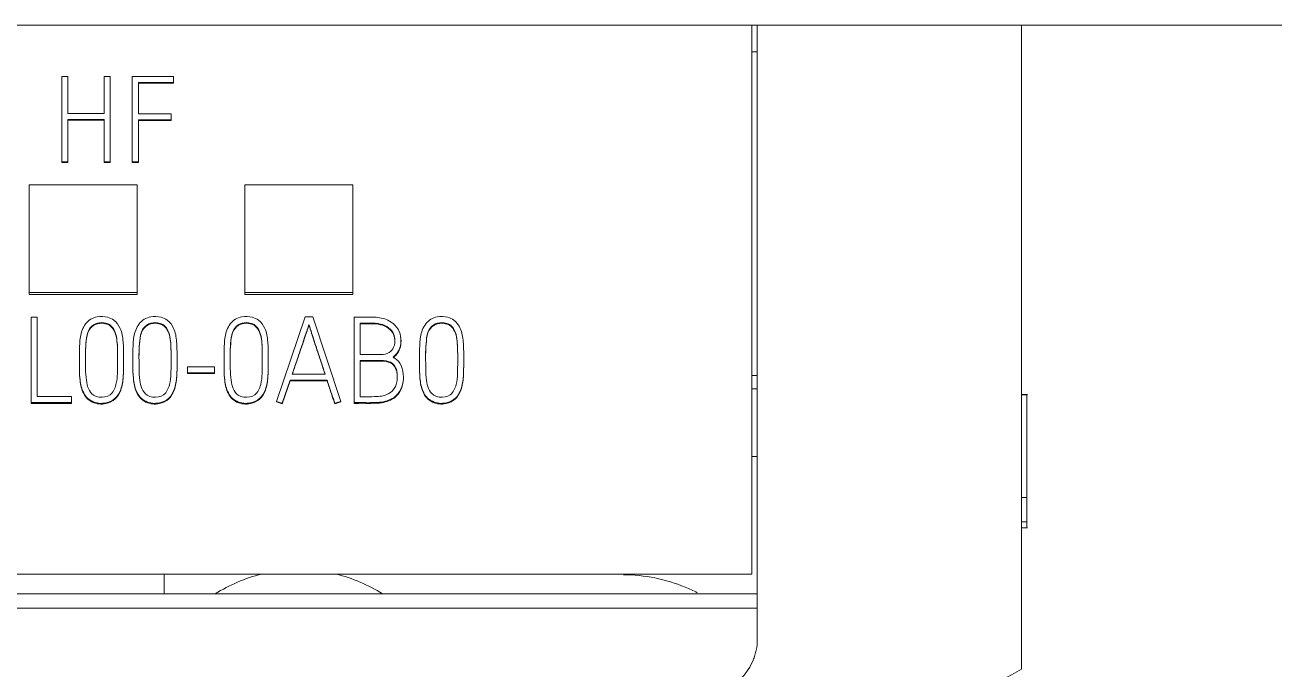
# Model space of a CAD drawing. Header units: millimetres. Extents: x 4137 to 6698, y 1400 to 3585.
# Drawn here: x 5406.17 to 5429.35, y 3360.83 to 3372.78 of the extents above; entities that cross this region are included whole.
import ezdxf

# ---------------------------------------------------------------- set-up
doc = ezdxf.new("R2010")
doc.units = ezdxf.units.MM
doc.layers.add('000-PI-Oprema', color=30, linetype='Continuous', lineweight=5)

msp = doc.modelspace()

# ---------------------------------------------------------------- linework, layer by layer
at = {"layer": '000-PI-Oprema', "color": 0, "linetype": 'ByBlock', "lineweight": 0}
for p, q in [((5419.648, 3372.778), (5394.848, 3372.778)), ((5419.648, 3372.778), (5419.748, 3372.778)), ((5419.648, 3362.595), (5419.648, 3372.778)), ((5424.648, 3372.778), (5419.748, 3372.778)), ((5429.548, 3372.778), (5424.648, 3372.778)), ((5419.748, 3372.278), (5419.648, 3372.278)), ((5406.854, 3371.822), (5406.854, 3370.24)), ((5406.965, 3371.822), (5406.854, 3371.822)), ((5406.965, 3371.136), (5406.965, 3371.822)), ((5407.749, 3371.822), (5407.635, 3371.822)), ((5407.635, 3371.822), (5407.635, 3371.136)), ((5407.749, 3370.24), (5407.749, 3371.822)), ((5408.159, 3371.825), (5408.159, 3370.242)), ((5408.92, 3371.825), (5408.159, 3371.825)), ((5408.92, 3371.712), (5408.92, 3371.825)), ((5408.272, 3371.131), (5408.272, 3371.712)), ((5408.272, 3371.712), (5408.92, 3371.712)), ((5408.272, 3371.7), (5408.92, 3371.7)), ((5408.92, 3371.712), (5408.92, 3371.7)), ((5407.635, 3371.136), (5406.965, 3371.136)), ((5408.88, 3371.131), (5408.272, 3371.131)), ((5408.88, 3371.021), (5408.88, 3371.131)), ((5406.965, 3370.24), (5406.965, 3371.023)), ((5406.965, 3371.023), (5407.635, 3371.023)), ((5406.965, 3371.011), (5407.635, 3371.011)), ((5407.635, 3371.023), (5407.635, 3370.24)), ((5408.272, 3370.242), (5408.272, 3371.021)), ((5408.272, 3371.021), (5408.88, 3371.021)), ((5408.272, 3371.009), (5408.88, 3371.009)), ((5408.88, 3371.021), (5408.88, 3371.009)), ((5406.854, 3370.24), (5406.965, 3370.24)), ((5406.854, 3370.24), (5406.854, 3370.227)), ((5406.854, 3370.227), (5406.965, 3370.227)), ((5406.965, 3370.24), (5406.965, 3370.227)), ((5407.635, 3370.24), (5407.635, 3370.227)), ((5407.635, 3370.24), (5407.749, 3370.24)), ((5407.635, 3370.227), (5407.749, 3370.227)), ((5407.749, 3370.24), (5407.749, 3370.227)), ((5408.159, 3370.242), (5408.272, 3370.242)), ((5408.159, 3370.242), (5408.159, 3370.229)), ((5408.159, 3370.229), (5408.272, 3370.229)), ((5408.272, 3370.242), (5408.272, 3370.229)), ((5406.248, 3369.814), (5406.248, 3367.815)), ((5408.248, 3369.814), (5406.248, 3369.814)), ((5408.248, 3367.815), (5408.248, 3369.814)), ((5410.248, 3369.814), (5410.248, 3367.815)), ((5412.248, 3369.814), (5410.248, 3369.814)), ((5412.248, 3367.815), (5412.248, 3369.814)), ((5406.248, 3367.815), (5406.248, 3367.777)), ((5406.248, 3367.815), (5408.248, 3367.815)), ((5408.248, 3367.815), (5408.248, 3367.777)), ((5410.248, 3367.815), (5410.248, 3367.777)), ((5410.248, 3367.815), (5412.248, 3367.815)), ((5412.248, 3367.815), (5412.248, 3367.777)), ((5406.248, 3367.777), (5408.248, 3367.777)), ((5410.248, 3367.777), (5412.248, 3367.777)), ((5406.284, 3367.359), (5406.284, 3365.774)), ((5406.397, 3367.359), (5406.284, 3367.359)), ((5406.397, 3365.886), (5406.397, 3367.359)), ((5411.364, 3367.363), (5410.833, 3365.798)), ((5411.506, 3367.363), (5411.364, 3367.363)), ((5412.023, 3365.798), (5411.506, 3367.363)), ((5412.274, 3365.774), (5412.274, 3367.359)), ((5411.435, 3367.222), (5411.435, 3367.21)), ((5412.387, 3367.247), (5412.387, 3366.666)), ((5413.142, 3366.911), (5413.142, 3366.931)), ((5407.178, 3366.625), (5407.178, 3366.612)), ((5407.997, 3366.581), (5407.997, 3366.594)), ((5408.17, 3366.625), (5408.17, 3366.612)), ((5408.989, 3366.581), (5408.989, 3366.594)), ((5409.18, 3366.437), (5409.18, 3366.324)), ((5409.686, 3366.437), (5409.18, 3366.437)), ((5409.686, 3366.324), (5409.686, 3366.437)), ((5409.861, 3366.625), (5409.861, 3366.612)), ((5410.68, 3366.581), (5410.68, 3366.594)), ((5412.387, 3366.555), (5412.387, 3365.884)), ((5413.485, 3366.625), (5413.485, 3366.612)), ((5414.304, 3366.581), (5414.304, 3366.594)), ((5409.18, 3366.324), (5409.18, 3366.312)), ((5409.18, 3366.324), (5409.686, 3366.324)), ((5409.18, 3366.312), (5409.686, 3366.312)), ((5409.686, 3366.324), (5409.686, 3366.312)), ((5410.94, 3365.763), (5411.086, 3366.192)), ((5411.086, 3366.192), (5411.086, 3366.18)), ((5411.086, 3366.192), (5411.772, 3366.192)), ((5411.734, 3366.305), (5411.124, 3366.305)), ((5411.772, 3366.192), (5411.772, 3366.18)), ((5413.186, 3366.239), (5413.186, 3366.251)), ((5419.648, 3366.278), (5419.748, 3366.278)), ((5410.94, 3365.75), (5411.086, 3366.18)), ((5411.086, 3366.18), (5411.772, 3366.18)), ((5419.648, 3366.028), (5419.748, 3366.028)), ((5406.284, 3365.774), (5406.284, 3365.761)), ((5406.284, 3365.774), (5407.032, 3365.774)), ((5406.284, 3365.761), (5407.032, 3365.761)), ((5407.032, 3365.886), (5406.397, 3365.886)), ((5407.032, 3365.774), (5407.032, 3365.886)), ((5407.032, 3365.774), (5407.032, 3365.761)), ((5410.833, 3365.798), (5410.833, 3365.786)), ((5410.833, 3365.798), (5410.94, 3365.763)), ((5410.833, 3365.786), (5410.94, 3365.75)), ((5410.94, 3365.763), (5410.94, 3365.75)), ((5411.914, 3365.763), (5412.023, 3365.798)), ((5411.914, 3365.75), (5412.023, 3365.786)), ((5411.914, 3365.763), (5411.914, 3365.75)), ((5412.023, 3365.798), (5412.023, 3365.786)), ((5412.274, 3365.774), (5412.274, 3365.761)), ((5424.76, 3365.928), (5424.648, 3365.928)), ((5424.76, 3365.922), (5424.648, 3365.922)), ((5419.648, 3364.773), (5419.748, 3364.773)), ((5424.748, 3364.013), (5424.648, 3364.013)), ((5424.748, 3364.013), (5424.748, 3363.563)), ((5424.748, 3363.563), (5424.648, 3363.563)), ((5424.648, 3363.453), (5424.76, 3363.453)), ((5424.648, 3363.45), (5424.76, 3363.45)), ((5419.648, 3362.595), (5394.848, 3362.595)), ((5408.748, 3362.595), (5408.748, 3362.227)), ((5419.748, 3362.227), (5394.748, 3362.227)), ((5419.748, 3361.964), (5394.748, 3361.964))]:
    msp.add_line(p, q, dxfattribs=at)
for start, end in [(103.753, 122.3801), (57.6199, 76.247)]:
    msp.add_arc((5411.248, 3359.778), 2.9, start, end, dxfattribs=at)
for points, knots in [([(5419.748, 3361.964), (5419.748, 3364.485), (5419.748, 3368.09), (5419.748, 3371.693), (5419.748, 3372.778)], [0, 0, 0, 0, 0.698854, 1, 1, 1, 1]), ([(5424.648, 3372.778), (5424.648, 3371.693), (5424.648, 3368.088), (5424.648, 3364.106), (5424.648, 3361.208), (5424.648, 3360.834)], [0, 0, 0, 0, 0.272684, 0.906013, 1, 1, 1, 1]), ([(5424.648, 3372.778), (5424.648, 3371.693), (5424.648, 3368.088), (5424.648, 3364.106), (5424.648, 3361.208), (5424.648, 3360.834)], [0, 0, 0, 0, 0.272684, 0.906013, 1, 1, 1, 1]), ([(5407.508, 3367.363), (5407.466, 3367.356), (5407.342, 3367.315), (5407.207, 3367.123), (5407.175, 3366.825), (5407.179, 3366.529), (5407.179, 3366.274), (5407.208, 3366.064), (5407.269, 3365.899), (5407.45, 3365.764), (5407.653, 3365.746), (5407.856, 3365.841), (5407.966, 3366.034), (5407.997, 3366.268), (5407.997, 3366.522), (5407.998, 3366.777), (5407.986, 3366.989), (5407.934, 3367.175), (5407.842, 3367.3), (5407.682, 3367.373), (5407.572, 3367.375), (5407.508, 3367.363)], [0, 0, 0, 0, 0.03125, 0.09375, 0.15625, 0.25, 0.3125, 0.34375, 0.40625, 0.4375, 0.5, 0.546875, 0.59375, 0.65625, 0.71875, 0.78125, 0.84375, 0.875, 0.921875, 0.953125, 1, 1, 1, 1]), ([(5408.5, 3367.363), (5408.458, 3367.356), (5408.334, 3367.315), (5408.199, 3367.123), (5408.167, 3366.825), (5408.171, 3366.529), (5408.171, 3366.274), (5408.2, 3366.064), (5408.261, 3365.899), (5408.442, 3365.764), (5408.645, 3365.746), (5408.848, 3365.841), (5408.958, 3366.034), (5408.989, 3366.268), (5408.989, 3366.522), (5408.99, 3366.777), (5408.978, 3366.989), (5408.926, 3367.175), (5408.834, 3367.3), (5408.674, 3367.373), (5408.564, 3367.375), (5408.5, 3367.363)], [0, 0, 0, 0, 0.03125, 0.09375, 0.15625, 0.25, 0.3125, 0.34375, 0.40625, 0.4375, 0.5, 0.546875, 0.59375, 0.65625, 0.71875, 0.78125, 0.84375, 0.875, 0.921875, 0.953125, 1, 1, 1, 1]), ([(5410.191, 3367.363), (5410.148, 3367.356), (5410.025, 3367.315), (5409.89, 3367.123), (5409.858, 3366.825), (5409.862, 3366.529), (5409.862, 3366.274), (5409.891, 3366.064), (5409.952, 3365.899), (5410.133, 3365.764), (5410.336, 3365.746), (5410.539, 3365.841), (5410.649, 3366.034), (5410.68, 3366.268), (5410.68, 3366.522), (5410.681, 3366.777), (5410.669, 3366.989), (5410.617, 3367.175), (5410.525, 3367.3), (5410.365, 3367.373), (5410.255, 3367.375), (5410.191, 3367.363)], [0, 0, 0, 0, 0.03125, 0.09375, 0.15625, 0.25, 0.3125, 0.34375, 0.40625, 0.4375, 0.5, 0.546875, 0.59375, 0.65625, 0.71875, 0.78125, 0.84375, 0.875, 0.921875, 0.953125, 1, 1, 1, 1]), ([(5412.274, 3367.359), (5412.333, 3367.359), (5412.479, 3367.356), (5412.712, 3367.37), (5412.946, 3367.298), (5413.101, 3367.143), (5413.151, 3366.962), (5413.134, 3366.8), (5413.071, 3366.686), (5413.019, 3366.638), (5412.995, 3366.619)], [0, 0, 0, 0, 0.121799, 0.300471, 0.478612, 0.608153, 0.736749, 0.853072, 0.938599, 1, 1, 1, 1]), ([(5413.815, 3367.363), (5413.772, 3367.356), (5413.648, 3367.315), (5413.514, 3367.123), (5413.482, 3366.825), (5413.486, 3366.529), (5413.485, 3366.274), (5413.515, 3366.064), (5413.575, 3365.899), (5413.757, 3365.764), (5413.959, 3365.746), (5414.163, 3365.841), (5414.273, 3366.034), (5414.304, 3366.268), (5414.304, 3366.522), (5414.305, 3366.777), (5414.293, 3366.989), (5414.241, 3367.175), (5414.149, 3367.3), (5413.989, 3367.373), (5413.878, 3367.375), (5413.815, 3367.363)], [0, 0, 0, 0, 0.03125, 0.09375, 0.15625, 0.25, 0.3125, 0.34375, 0.40625, 0.4375, 0.5, 0.546875, 0.59375, 0.65625, 0.71875, 0.78125, 0.84375, 0.875, 0.921875, 0.953125, 1, 1, 1, 1]), ([(5407.734, 3367.223), (5407.704, 3367.241), (5407.616, 3367.264), (5407.47, 3367.256), (5407.328, 3367.122), (5407.302, 3366.923), (5407.289, 3366.717), (5407.292, 3366.539), (5407.292, 3366.364), (5407.301, 3366.205), (5407.334, 3366.033), (5407.418, 3365.908), (5407.578, 3365.862), (5407.77, 3365.89), (5407.871, 3366.111), (5407.887, 3366.348), (5407.887, 3366.596), (5407.885, 3366.824), (5407.869, 3366.999), (5407.826, 3367.135), (5407.764, 3367.204), (5407.734, 3367.223)], [0, 0, 0, 0, 0.03125, 0.078125, 0.125, 0.1875, 0.25, 0.3125, 0.34375, 0.40625, 0.453125, 0.5, 0.53125, 0.59375, 0.65625, 0.71875, 0.8125, 0.875, 0.921875, 0.96875, 1, 1, 1, 1]), ([(5407.734, 3367.21), (5407.704, 3367.228), (5407.616, 3367.251), (5407.47, 3367.243), (5407.328, 3367.109), (5407.302, 3366.91), (5407.292, 3366.747), (5407.291, 3366.65), (5407.291, 3366.623)], [0, 0, 0, 0, 0.114194, 0.285486, 0.456777, 0.685166, 0.913555, 1, 1, 1, 1]), ([(5407.886, 3366.536), (5407.886, 3366.563), (5407.886, 3366.661), (5407.885, 3366.811), (5407.869, 3366.987), (5407.826, 3367.122), (5407.764, 3367.191), (5407.734, 3367.21)], [0, 0, 0, 0, 0.115044, 0.410029, 0.631268, 0.852507, 1, 1, 1, 1]), ([(5408.726, 3367.223), (5408.696, 3367.241), (5408.608, 3367.264), (5408.462, 3367.256), (5408.32, 3367.122), (5408.294, 3366.923), (5408.281, 3366.717), (5408.284, 3366.539), (5408.284, 3366.364), (5408.293, 3366.205), (5408.326, 3366.033), (5408.41, 3365.908), (5408.57, 3365.862), (5408.762, 3365.89), (5408.863, 3366.111), (5408.879, 3366.348), (5408.879, 3366.596), (5408.877, 3366.824), (5408.861, 3366.999), (5408.818, 3367.135), (5408.756, 3367.204), (5408.726, 3367.223)], [0, 0, 0, 0, 0.03125, 0.078125, 0.125, 0.1875, 0.25, 0.3125, 0.34375, 0.40625, 0.453125, 0.5, 0.53125, 0.59375, 0.65625, 0.71875, 0.8125, 0.875, 0.921875, 0.96875, 1, 1, 1, 1]), ([(5408.726, 3367.21), (5408.696, 3367.228), (5408.608, 3367.251), (5408.462, 3367.243), (5408.32, 3367.109), (5408.294, 3366.91), (5408.284, 3366.747), (5408.283, 3366.65), (5408.283, 3366.623)], [0, 0, 0, 0, 0.114194, 0.285486, 0.456777, 0.685166, 0.913555, 1, 1, 1, 1]), ([(5408.878, 3366.536), (5408.878, 3366.563), (5408.878, 3366.661), (5408.877, 3366.811), (5408.861, 3366.987), (5408.818, 3367.122), (5408.756, 3367.191), (5408.726, 3367.21)], [0, 0, 0, 0, 0.115044, 0.410029, 0.631268, 0.852507, 1, 1, 1, 1]), ([(5410.417, 3367.223), (5410.387, 3367.241), (5410.299, 3367.264), (5410.153, 3367.256), (5410.011, 3367.122), (5409.985, 3366.923), (5409.972, 3366.717), (5409.975, 3366.539), (5409.975, 3366.364), (5409.984, 3366.205), (5410.017, 3366.033), (5410.101, 3365.908), (5410.261, 3365.862), (5410.453, 3365.89), (5410.554, 3366.111), (5410.569, 3366.348), (5410.57, 3366.596), (5410.568, 3366.824), (5410.552, 3366.999), (5410.509, 3367.135), (5410.447, 3367.204), (5410.417, 3367.223)], [0, 0, 0, 0, 0.03125, 0.078125, 0.125, 0.1875, 0.25, 0.3125, 0.34375, 0.40625, 0.453125, 0.5, 0.53125, 0.59375, 0.65625, 0.71875, 0.8125, 0.875, 0.921875, 0.96875, 1, 1, 1, 1]), ([(5410.417, 3367.21), (5410.387, 3367.228), (5410.299, 3367.251), (5410.153, 3367.243), (5410.011, 3367.109), (5409.985, 3366.91), (5409.975, 3366.747), (5409.974, 3366.65), (5409.974, 3366.623)], [0, 0, 0, 0, 0.114194, 0.285486, 0.456777, 0.685166, 0.913555, 1, 1, 1, 1]), ([(5410.569, 3366.536), (5410.569, 3366.563), (5410.569, 3366.661), (5410.568, 3366.811), (5410.552, 3366.987), (5410.509, 3367.122), (5410.447, 3367.191), (5410.417, 3367.21)], [0, 0, 0, 0, 0.115044, 0.410029, 0.631268, 0.852507, 1, 1, 1, 1]), ([(5411.124, 3366.305), (5411.135, 3366.337), (5411.157, 3366.402), (5411.19, 3366.501), (5411.224, 3366.6), (5411.257, 3366.697), (5411.288, 3366.79), (5411.319, 3366.878), (5411.347, 3366.959), (5411.372, 3367.034), (5411.393, 3367.099), (5411.411, 3367.152), (5411.425, 3367.192), (5411.432, 3367.214), (5411.435, 3367.222)], [0, 0, 0, 0, 0.106118, 0.213594, 0.322428, 0.429305, 0.530911, 0.627246, 0.716632, 0.797389, 0.869519, 0.929228, 0.972722, 1, 1, 1, 1]), ([(5411.128, 3366.305), (5411.138, 3366.333), (5411.158, 3366.394), (5411.19, 3366.488), (5411.224, 3366.587), (5411.257, 3366.684), (5411.288, 3366.778), (5411.319, 3366.865), (5411.347, 3366.947), (5411.372, 3367.021), (5411.393, 3367.086), (5411.411, 3367.14), (5411.425, 3367.18), (5411.432, 3367.201), (5411.435, 3367.21)], [0, 0, 0, 0, 0.09357, 0.202554, 0.312916, 0.421294, 0.524326, 0.622014, 0.712654, 0.794544, 0.867687, 0.928234, 0.972339, 1, 1, 1, 1]), ([(5411.435, 3367.222), (5411.437, 3367.214), (5411.445, 3367.192), (5411.457, 3367.152), (5411.475, 3367.099), (5411.496, 3367.034), (5411.52, 3366.959), (5411.546, 3366.878), (5411.575, 3366.79), (5411.606, 3366.697), (5411.638, 3366.6), (5411.671, 3366.501), (5411.703, 3366.402), (5411.724, 3366.337), (5411.734, 3366.305)], [0, 0, 0, 0, 0.027336, 0.070868, 0.130595, 0.202708, 0.283396, 0.372662, 0.4689, 0.570509, 0.677489, 0.786433, 0.893936, 1, 1, 1, 1]), ([(5411.435, 3367.21), (5411.437, 3367.201), (5411.445, 3367.18), (5411.457, 3367.14), (5411.475, 3367.086), (5411.496, 3367.021), (5411.52, 3366.947), (5411.546, 3366.865), (5411.575, 3366.777), (5411.606, 3366.684), (5411.638, 3366.587), (5411.671, 3366.488), (5411.701, 3366.394), (5411.721, 3366.333), (5411.73, 3366.305)], [0, 0, 0, 0, 0.02772, 0.071862, 0.132428, 0.205553, 0.287375, 0.377893, 0.475483, 0.578518, 0.686999, 0.797473, 0.906485, 1, 1, 1, 1]), ([(5412.387, 3366.666), (5412.435, 3366.666), (5412.52, 3366.665), (5412.65, 3366.666), (5412.779, 3366.661), (5412.924, 3366.684), (5413.022, 3366.807), (5413.037, 3366.951), (5412.994, 3367.093), (5412.879, 3367.199), (5412.705, 3367.253), (5412.537, 3367.245), (5412.427, 3367.247), (5412.387, 3367.247)], [0, 0, 0, 0, 0.089881, 0.159215, 0.241238, 0.333496, 0.41712, 0.515535, 0.593949, 0.688978, 0.794399, 0.924872, 1, 1, 1, 1]), ([(5413.029, 3366.909), (5413.029, 3366.922), (5413.025, 3366.977), (5412.994, 3367.081), (5412.879, 3367.186), (5412.705, 3367.241), (5412.537, 3367.232), (5412.427, 3367.234), (5412.387, 3367.234)], [0, 0, 0, 0, 0.046506, 0.200835, 0.387866, 0.595348, 0.852137, 1, 1, 1, 1]), ([(5414.041, 3367.223), (5414.011, 3367.241), (5413.923, 3367.264), (5413.777, 3367.256), (5413.634, 3367.122), (5413.609, 3366.923), (5413.596, 3366.717), (5413.599, 3366.539), (5413.599, 3366.364), (5413.608, 3366.205), (5413.641, 3366.033), (5413.725, 3365.908), (5413.885, 3365.862), (5414.077, 3365.89), (5414.178, 3366.111), (5414.193, 3366.348), (5414.193, 3366.596), (5414.192, 3366.824), (5414.176, 3366.999), (5414.133, 3367.135), (5414.071, 3367.204), (5414.041, 3367.223)], [0, 0, 0, 0, 0.03125, 0.078125, 0.125, 0.1875, 0.25, 0.3125, 0.34375, 0.40625, 0.453125, 0.5, 0.53125, 0.59375, 0.65625, 0.71875, 0.8125, 0.875, 0.921875, 0.96875, 1, 1, 1, 1]), ([(5414.041, 3367.21), (5414.011, 3367.228), (5413.923, 3367.251), (5413.777, 3367.243), (5413.634, 3367.109), (5413.609, 3366.91), (5413.599, 3366.747), (5413.598, 3366.65), (5413.598, 3366.623)], [0, 0, 0, 0, 0.114194, 0.285486, 0.456777, 0.685166, 0.913555, 1, 1, 1, 1]), ([(5414.193, 3366.536), (5414.193, 3366.563), (5414.193, 3366.661), (5414.192, 3366.811), (5414.176, 3366.987), (5414.133, 3367.122), (5414.071, 3367.191), (5414.041, 3367.21)], [0, 0, 0, 0, 0.115044, 0.410029, 0.631268, 0.852507, 1, 1, 1, 1]), ([(5413.142, 3366.913), (5413.142, 3366.866), (5413.129, 3366.779), (5413.071, 3366.673), (5413.019, 3366.625), (5412.995, 3366.607)], [0, 0, 0, 0, 0.39415, 0.746816, 1, 1, 1, 1]), ([(5407.178, 3366.612), (5407.178, 3366.566), (5407.179, 3366.435), (5407.179, 3366.261), (5407.208, 3366.051), (5407.269, 3365.886), (5407.45, 3365.751), (5407.653, 3365.733), (5407.856, 3365.828), (5407.966, 3366.021), (5407.997, 3366.255), (5407.997, 3366.449), (5407.997, 3366.557), (5407.997, 3366.581)], [0, 0, 0, 0, 0.065476, 0.18556, 0.245602, 0.365686, 0.425728, 0.545812, 0.635875, 0.725938, 0.846022, 0.966106, 1, 1, 1, 1]), ([(5408.17, 3366.612), (5408.17, 3366.566), (5408.171, 3366.435), (5408.171, 3366.261), (5408.2, 3366.051), (5408.261, 3365.886), (5408.442, 3365.751), (5408.645, 3365.733), (5408.848, 3365.828), (5408.958, 3366.021), (5408.989, 3366.255), (5408.989, 3366.449), (5408.989, 3366.557), (5408.989, 3366.581)], [0, 0, 0, 0, 0.065476, 0.18556, 0.245602, 0.365686, 0.425728, 0.545812, 0.635875, 0.725938, 0.846022, 0.966106, 1, 1, 1, 1]), ([(5409.861, 3366.612), (5409.861, 3366.566), (5409.862, 3366.435), (5409.862, 3366.261), (5409.891, 3366.051), (5409.952, 3365.886), (5410.133, 3365.751), (5410.336, 3365.733), (5410.539, 3365.828), (5410.649, 3366.021), (5410.68, 3366.255), (5410.68, 3366.449), (5410.68, 3366.557), (5410.68, 3366.581)], [0, 0, 0, 0, 0.065476, 0.18556, 0.245602, 0.365686, 0.425728, 0.545812, 0.635875, 0.725938, 0.846022, 0.966106, 1, 1, 1, 1]), ([(5412.995, 3366.619), (5413.048, 3366.589), (5413.146, 3366.508), (5413.194, 3366.31), (5413.181, 3366.113), (5413.102, 3365.926), (5412.942, 3365.822), (5412.776, 3365.779), (5412.617, 3365.773), (5412.448, 3365.774), (5412.332, 3365.774), (5412.274, 3365.774)], [0, 0, 0, 0, 0.103943, 0.238103, 0.352261, 0.47238, 0.599265, 0.688206, 0.785795, 0.892897, 1, 1, 1, 1]), ([(5412.387, 3365.884), (5412.426, 3365.884), (5412.53, 3365.885), (5412.67, 3365.883), (5412.823, 3365.898), (5412.957, 3365.953), (5413.066, 3366.095), (5413.078, 3366.265), (5413.057, 3366.426), (5412.944, 3366.547), (5412.766, 3366.558), (5412.581, 3366.555), (5412.451, 3366.555), (5412.387, 3366.555)], [0, 0, 0, 0, 0.066156, 0.175169, 0.23737, 0.32413, 0.412445, 0.52466, 0.605148, 0.683631, 0.78156, 0.89078, 1, 1, 1, 1]), ([(5413.073, 3366.235), (5413.073, 3366.247), (5413.071, 3366.307), (5413.057, 3366.414), (5412.944, 3366.534), (5412.766, 3366.546), (5412.581, 3366.542), (5412.451, 3366.543), (5412.387, 3366.543)], [0, 0, 0, 0, 0.039686, 0.202294, 0.36085, 0.558693, 0.779347, 1, 1, 1, 1]), ([(5413.485, 3366.612), (5413.485, 3366.566), (5413.486, 3366.435), (5413.485, 3366.261), (5413.515, 3366.051), (5413.575, 3365.886), (5413.757, 3365.751), (5413.959, 3365.733), (5414.163, 3365.828), (5414.273, 3366.021), (5414.304, 3366.255), (5414.304, 3366.449), (5414.304, 3366.557), (5414.304, 3366.581)], [0, 0, 0, 0, 0.065476, 0.18556, 0.245602, 0.365686, 0.425728, 0.545812, 0.635875, 0.725938, 0.846022, 0.966106, 1, 1, 1, 1]), ([(5411.772, 3366.192), (5411.778, 3366.172), (5411.79, 3366.133), (5411.809, 3366.077), (5411.826, 3366.024), (5411.842, 3365.975), (5411.857, 3365.93), (5411.872, 3365.887), (5411.887, 3365.845), (5411.901, 3365.803), (5411.91, 3365.776), (5411.914, 3365.763)], [0, 0, 0, 0, 0.138948, 0.27018, 0.393699, 0.508312, 0.612826, 0.707241, 0.810993, 0.908573, 1, 1, 1, 1]), ([(5413.186, 3366.24), (5413.186, 3366.194), (5413.174, 3366.085), (5413.102, 3365.913), (5412.942, 3365.81), (5412.776, 3365.766), (5412.617, 3365.76), (5412.448, 3365.762), (5412.332, 3365.761), (5412.274, 3365.761)], [0, 0, 0, 0, 0.115677, 0.279669, 0.452899, 0.574324, 0.707557, 0.853779, 1, 1, 1, 1]), ([(5411.772, 3366.18), (5411.778, 3366.16), (5411.79, 3366.121), (5411.809, 3366.064), (5411.826, 3366.011), (5411.842, 3365.962), (5411.857, 3365.918), (5411.872, 3365.874), (5411.887, 3365.832), (5411.901, 3365.791), (5411.91, 3365.763), (5411.914, 3365.75)], [0, 0, 0, 0, 0.138948, 0.27018, 0.393699, 0.508312, 0.612826, 0.707241, 0.810993, 0.908573, 1, 1, 1, 1]), ([(5424.748, 3365.928), (5424.748, 3365.928), (5424.748, 3365.916), (5424.748, 3365.866), (5424.748, 3365.774), (5424.748, 3365.632), (5424.748, 3365.422), (5424.748, 3365.194), (5424.748, 3364.97), (5424.748, 3364.775), (5424.748, 3364.643), (5424.748, 3364.549), (5424.748, 3364.46), (5424.748, 3364.374), (5424.748, 3364.288), (5424.748, 3364.208), (5424.748, 3364.111), (5424.748, 3364.021), (5424.748, 3363.96), (5424.748, 3363.925), (5424.748, 3363.904), (5424.748, 3363.893), (5424.748, 3363.889), (5424.748, 3363.9), (5424.748, 3363.941), (5424.748, 3363.984), (5424.748, 3364.009)], [0, 0, 0, 0, 0.054923, 0.109157, 0.158857, 0.213508, 0.264907, 0.320314, 0.369873, 0.418461, 0.471704, 0.5026, 0.551052, 0.617218, 0.660884, 0.691286, 0.712023, 0.730248, 0.751802, 0.781189, 0.80362, 0.828627, 0.856379, 0.904145, 0.9524, 1, 1, 1, 1]), ([(5424.748, 3363.563), (5424.748, 3363.539), (5424.748, 3363.498), (5424.748, 3363.459), (5424.748, 3363.45), (5424.748, 3363.45), (5424.748, 3363.45)], [0, 0, 0, 0, 0.351048, 0.67786, 0.983317, 1, 1, 1, 1]), ([(5418.636, 3362.249), (5418.563, 3362.286), (5418.132, 3362.485), (5417.658, 3362.582), (5417.265, 3362.582), (5417.265, 3362.582), (5417.265, 3362.582)], [0, 0, 0, 0, 0.171752, 1, 1, 1, 1, 1, 1]), ([(5419.748, 3361.378), (5419.748, 3361.571), (5419.748, 3361.766), (5419.748, 3361.962), (5419.748, 3361.964)], [0, 0, 0, 0, 0.989298, 1, 1, 1, 1]), ([(5419.748, 3361.378), (5419.748, 3361.312), (5419.741, 3361.248), (5419.722, 3361.153), (5419.714, 3361.121), (5419.695, 3361.059), (5419.684, 3361.028), (5419.647, 3360.937), (5419.617, 3360.88), (5419.563, 3360.799), (5419.544, 3360.772), (5419.503, 3360.721), (5419.481, 3360.697), (5419.412, 3360.627), (5419.362, 3360.586), (5419.28, 3360.532), (5419.252, 3360.514), (5419.194, 3360.483), (5419.135, 3360.455), (5419.074, 3360.433), (5419.027, 3360.419), (5419.012, 3360.414), (5418.98, 3360.406), (5418.964, 3360.402), (5418.883, 3360.385), (5418.818, 3360.378), (5418.752, 3360.378)], [0, 0, 0, 0, 0.125, 0.125, 0.1875, 0.1875, 0.25, 0.25, 0.375, 0.375, 0.4375, 0.4375, 0.5, 0.5, 0.625, 0.625, 0.6875, 0.6875, 0.75, 0.8125, 0.8125, 0.84375, 0.84375, 0.875, 0.875, 1, 1, 1, 1])]:
    msp.add_open_spline(points, degree=3, knots=knots, dxfattribs=at)
msp.add_open_spline([(5424.648, 3360.834), (5423.222, 3360.011), (5421.796, 3359.187), (5420.369, 3358.364)], degree=3, dxfattribs=at)

doc.saveas('drawing.dxf')
